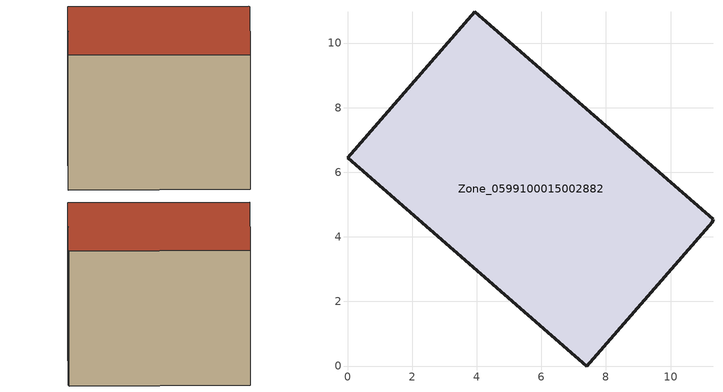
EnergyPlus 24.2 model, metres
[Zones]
Zone_0599100015002882
 floor ground (C_G): 11.29,4.45 7.4,0 0,6.45 3.94,10.96 11.31,4.55 z0.96
 wall outside (C_F): 7.4,0 11.29,4.45 11.31,4.55 3.94,10.96 0,6.45 7.4,0 z0.96:9.04
 roof outside (C_R): 3.94,10.96 0,6.45 7.4,0 11.29,4.45 11.31,4.55 z9.04
[BUILDING]
Pand.0599100015002882: North Axis=0; Terrain=City; Loads Convergence Tolerance Value=0.04; Temperature Convergence Tolerance Value=0.4; Solar Distribution=FullExterior; Maximum Number of Warmup Days=25; Minimum Number of Warmup Days=1
[Site:Location]
Rotterdam.The.Hague.AP_ZH_NLD Design_Conditions: Latitude=51.96; Longitude=4.45; Time Zone=1; Elevation=-4.5
[SITE:GROUNDTEMPERATURE:BUILDINGSURFACE]
18, 18, 18, 18, 18, 18, 18, 18, 18, 18, 18, 18
[MATERIAL] Thermal Absorptance=0.9; Solar Absorptance=0.7; Visible Absorptance=0.7
Name | Roughness | Thickness | Conductivity | Density | Specific Heat
G.TI.1975-1991 | MediumSmooth | 0.15 | 0.288461 | 540 | 1210
F.TI.1975-1991 | Rough | 0.3 | 0.230769 | 1920 | 840
R.TI.1975-1991 | MediumRough | 0.2 | 0.153846 | 1500 | 1000
[CONSTRUCTION]
C_G: G.TI.1975-1991
C_F: F.TI.1975-1991
C_R: R.TI.1975-1991
[ZONE]
Zone_0599100015002882: Type=1; Multiplier=1; Ceiling Height=Autocalculate; Volume=Autocalculate; Floor Area=autocalculate; Part of Total Floor Area=Yes
[ZONEINFILTRATION:DESIGNFLOWRATE]
Infil_Zone_0599100015002882: Zone or ZoneList or Space or SpaceList=Zone_0599100015002882; Schedule=AlwaysOn; Design Flow Rate Calculation Method=Flow/Area; Flow Rate per Floor Area=0.003; Constant Term Coefficient=1; Temperature Term Coefficient=0; Velocity Term Coefficient=0; Velocity Squared Term Coefficient=0
[HVACTEMPLATE:ZONE:IDEALLOADSAIRSYSTEM]
Zone_0599100015002882: Maximum Heating Supply Air Temperature=50; Minimum Cooling Supply Air Temperature=13; Maximum Heating Supply Air Humidity Ratio=0.0156; Minimum Cooling Supply Air Humidity Ratio=0.0077; Heating Limit=NoLimit; Cooling Limit=NoLimit; Dehumidification Control Type=ConstantSensibleHeatRatio; Cooling Sensible Heat Ratio=0.7; Dehumidification Setpoint=60; Humidification Control Type=None; Humidification Setpoint=30; Outdoor Air Method=None; Outdoor Air Flow Rate per Person=0.00944; Outdoor Air Flow Rate per Zone Floor Area=0; Outdoor Air Flow Rate per Zone=0; Demand Controlled Ventilation Type=None; Outdoor Air Economizer Type=NoEconomizer; Heat Recovery Type=None; Sensible Heat Recovery Effectiveness=0.7; Latent Heat Recovery Effectiveness=0.65
[ZONECONTROL:THERMOSTAT]
ThermostatControl_Zone_0599100015002882: Zone or ZoneList=Zone_0599100015002882; Control Type Schedule=DualSetpointControlType; Control 1=Thermostat_Zone_0599100015002882; Temperature Difference Between Cutout And Setpoint=0
[THERMOSTATSETPOINT:DUALSETPOINT]
Thermostat_Zone_0599100015002882: Heating Setpoint Temperature Schedule=HeatingSetpoint_Zone_0599100015002882; Cooling Setpoint Temperature Schedule=CoolingSetpoint_Zone_0599100015002882
[SCHEDULE:COMPACT]
HeatingSetpoint_Zone_0599100015002882: Through: 12/31, For: AllDays, Until: 24:00, 21
CoolingSetpoint_Zone_0599100015002882: Through: 12/31, For: AllDays, Until: 24:00, 24
DualSetpointControlType: Through: 12/31, For: AllDays, Until: 24:00, 4
AlwaysOn: Through: 12/31, For: AllDays, Until: 24:00, 1
